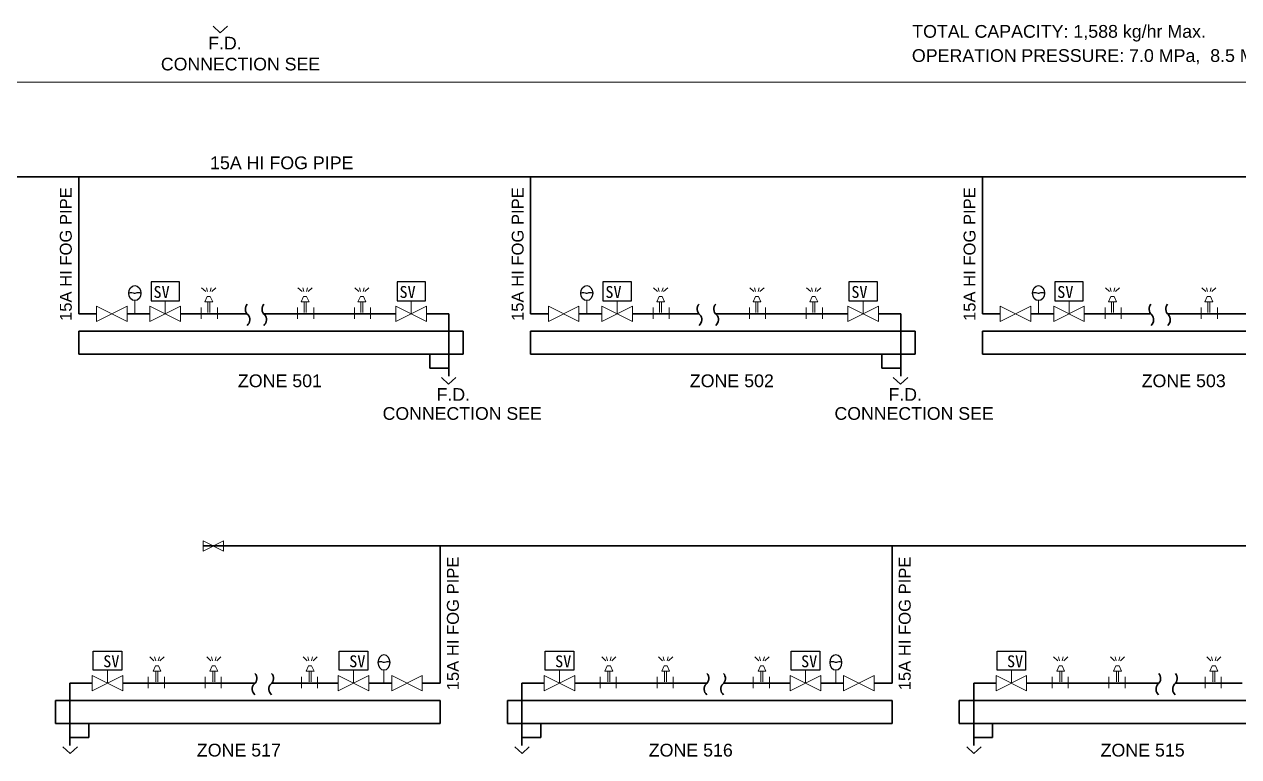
# Model space of a CAD drawing. Header units: millimetres. Extents: x 183 to 3972, y 193 to 1833.
# Drawn here: x 3008.8 to 3248.6, y 783.5 to 928 of the extents above; entities that cross this region are included whole.
import ezdxf

# ---------------------------------------------------------------- set-up
doc = ezdxf.new("R2010")
doc.units = ezdxf.units.MM
for name, color, linetype in [('DETL-TXT', 7, 'Continuous'), ('M-CWTR-TEXT', 7, 'Continuous'), ('M-CWTR-VAVE', 7, 'Continuous'), ('M-EQPM-TXT', 7, 'Continuous'), ('M-PIPE-CHWS12', 7, 'Continuous')]:
    doc.layers.add(name, color=color, linetype=linetype)

msp = doc.modelspace()

# ---------------------------------------------------------------- linework, layer by layer
at = {"color": 4, "linetype": 'Continuous', "lineweight": 35}
for p, q in [((3019.55, 867.46), (3019.55, 862.93)), ((3019.55, 867.46), (3095.48, 867.46)), ((3095.48, 862.93), (3095.48, 867.46)), ((3108.77, 867.46), (3108.77, 862.93)), ((3108.77, 867.46), (3184.7, 867.46)), ((3184.7, 862.93), (3184.7, 867.46)), ((3197.98, 867.46), (3197.98, 862.93)), ((3197.98, 867.46), (3273.92, 867.46)), ((3019.55, 862.93), (3095.48, 862.93)), ((3088.89, 860.16), (3088.89, 862.93)), ((3108.77, 862.93), (3184.7, 862.93)), ((3178.11, 860.16), (3178.11, 862.93)), ((3197.98, 862.93), (3273.92, 862.93)), ((3092.64, 860.16), (3088.89, 860.16)), ((3181.86, 860.16), (3178.11, 860.16)), ((3014.97, 790.06), (3014.97, 794.59)), ((3090.91, 794.59), (3014.97, 794.59)), ((3090.91, 794.59), (3090.91, 790.06)), ((3104.19, 790.06), (3104.19, 794.59)), ((3180.13, 794.59), (3104.19, 794.59)), ((3180.13, 794.59), (3180.13, 790.06)), ((3193.41, 790.06), (3193.41, 794.59)), ((3269.35, 794.59), (3193.41, 794.59)), ((3090.91, 790.06), (3014.97, 790.06)), ((3021.56, 787.29), (3021.56, 790.06)), ((3180.13, 790.06), (3104.19, 790.06)), ((3110.78, 787.29), (3110.78, 790.06)), ((3269.35, 790.06), (3193.41, 790.06)), ((3200, 787.29), (3200, 790.06)), ((3017.81, 787.29), (3021.56, 787.29)), ((3107.03, 787.29), (3110.78, 787.29)), ((3196.25, 787.29), (3200, 787.29))]:
    msp.add_line(p, q, dxfattribs=at)
at = {"layer": 'M-CWTR-TEXT', "color": 252, "linetype": 'Continuous', "lineweight": 35}
for p, q in [((3092.64, 858.94), (3092.64, 858.59)), ((3181.86, 858.94), (3181.86, 858.59)), ((3017.81, 786.07), (3017.81, 785.72)), ((3107.03, 786.07), (3107.03, 785.72)), ((3196.25, 786.07), (3196.25, 785.72))]:
    msp.add_line(p, q, dxfattribs=at)
at = {"layer": 'M-CWTR-VAVE', "color": 2, "lineweight": 0}
for p, q in [((3046.06, 927.61), (3047.49, 926.31)), ((3048.92, 927.61), (3047.49, 926.31)), ((3044.63, 875.28), (3043.82, 876.03)), ((3044.96, 875.28), (3044.75, 876.03)), ((3045.49, 875.28), (3045.7, 876.03)), ((3045.82, 875.28), (3046.63, 876.03)), ((3063.65, 875.28), (3062.84, 876.03)), ((3063.98, 875.28), (3063.77, 876.03)), ((3064.5, 875.28), (3064.71, 876.03)), ((3064.83, 875.28), (3065.64, 876.03)), ((3074.86, 875.28), (3074.05, 876.03)), ((3075.19, 875.28), (3074.98, 876.03)), ((3075.72, 875.28), (3075.93, 876.03)), ((3076.05, 875.28), (3076.86, 876.03)), ((3133.85, 875.28), (3133.04, 876.03)), ((3134.18, 875.28), (3133.97, 876.03)), ((3134.71, 875.28), (3134.91, 876.03)), ((3135.03, 875.28), (3135.84, 876.03)), ((3152.87, 875.28), (3152.06, 876.03)), ((3153.2, 875.28), (3152.99, 876.03)), ((3153.72, 875.28), (3153.93, 876.03)), ((3154.05, 875.28), (3154.86, 876.03)), ((3164.08, 875.28), (3163.27, 876.03)), ((3164.41, 875.28), (3164.2, 876.03)), ((3164.94, 875.28), (3165.14, 876.03)), ((3165.26, 875.28), (3166.07, 876.03)), ((3223.07, 875.28), (3222.26, 876.03)), ((3223.4, 875.28), (3223.19, 876.03)), ((3223.92, 875.28), (3224.13, 876.03)), ((3224.25, 875.28), (3225.06, 876.03)), ((3242.09, 875.28), (3241.28, 876.03)), ((3242.42, 875.28), (3242.21, 876.03)), ((3242.94, 875.28), (3243.15, 876.03)), ((3243.27, 875.28), (3244.08, 876.03)), ((3030.63, 870.87), (3030.63, 873.47)), ((3036.64, 870.87), (3036.64, 873.4)), ((3044.45, 873.23), (3044.92, 874.26)), ((3044.45, 873.23), (3046, 873.23)), ((3045.53, 874.26), (3044.92, 874.26)), ((3045.03, 871.15), (3045.03, 873.23)), ((3045.43, 871.15), (3045.43, 873.23)), ((3046, 873.23), (3045.53, 874.26)), ((3063.46, 873.23), (3063.93, 874.26)), ((3063.46, 873.23), (3065.02, 873.23)), ((3064.55, 874.26), (3063.93, 874.26)), ((3064.04, 871.15), (3064.04, 873.23)), ((3064.44, 871.15), (3064.44, 873.23)), ((3065.02, 873.23), (3064.55, 874.26)), ((3074.68, 873.23), (3075.15, 874.26)), ((3074.68, 873.23), (3076.23, 873.23)), ((3075.76, 874.26), (3075.15, 874.26)), ((3075.26, 871.15), (3075.26, 873.23)), ((3075.66, 871.15), (3075.66, 873.23)), ((3076.23, 873.23), (3075.76, 874.26)), ((3085.21, 870.87), (3085.21, 873.4)), ((3119.85, 870.87), (3119.85, 873.47)), ((3125.86, 870.87), (3125.86, 873.4)), ((3133.67, 873.23), (3134.13, 874.26)), ((3133.67, 873.23), (3135.22, 873.23)), ((3134.75, 874.26), (3134.13, 874.26)), ((3134.25, 871.15), (3134.25, 873.23)), ((3134.64, 871.15), (3134.64, 873.23)), ((3135.22, 873.23), (3134.75, 874.26)), ((3152.68, 873.23), (3153.15, 874.26)), ((3152.68, 873.23), (3154.23, 873.23)), ((3153.77, 874.26), (3153.15, 874.26)), ((3153.26, 871.15), (3153.26, 873.23)), ((3153.66, 871.15), (3153.66, 873.23)), ((3154.23, 873.23), (3153.77, 874.26)), ((3163.9, 873.23), (3164.36, 874.26)), ((3163.9, 873.23), (3165.45, 873.23)), ((3164.98, 874.26), (3164.36, 874.26)), ((3164.48, 871.15), (3164.48, 873.23)), ((3164.87, 871.15), (3164.87, 873.23)), ((3165.45, 873.23), (3164.98, 874.26)), ((3174.42, 870.87), (3174.42, 873.4)), ((3209.07, 870.87), (3209.07, 873.47)), ((3215.08, 870.87), (3215.08, 873.4)), ((3222.89, 873.23), (3223.35, 874.26)), ((3222.89, 873.23), (3224.44, 873.23)), ((3223.97, 874.26), (3223.35, 874.26)), ((3223.46, 871.15), (3223.46, 873.23)), ((3223.86, 871.15), (3223.86, 873.23)), ((3224.44, 873.23), (3223.97, 874.26)), ((3241.9, 873.23), (3242.37, 874.26)), ((3241.9, 873.23), (3243.45, 873.23)), ((3242.99, 874.26), (3242.37, 874.26)), ((3242.48, 871.15), (3242.48, 873.23)), ((3242.88, 871.15), (3242.88, 873.23)), ((3243.45, 873.23), (3242.99, 874.26)), ((3023.07, 872.38), (3023.07, 869.36)), ((3029.1, 872.38), (3023.07, 869.36)), ((3023.07, 872.38), (3029.1, 869.36)), ((3029.1, 869.36), (3029.1, 872.38)), ((3033.62, 872.38), (3033.62, 869.36)), ((3039.66, 872.38), (3033.62, 869.36)), ((3033.62, 872.38), (3039.66, 869.36)), ((3039.66, 869.36), (3039.66, 872.38)), ((3043.75, 872.13), (3043.75, 869.89)), ((3046.93, 872.13), (3046.93, 869.89)), ((3062.77, 872.13), (3062.77, 869.89)), ((3065.95, 872.13), (3065.95, 869.89)), ((3073.98, 872.13), (3073.98, 869.89)), ((3077.16, 872.13), (3077.16, 869.89)), ((3082.19, 872.38), (3082.19, 869.36)), ((3088.22, 872.38), (3082.19, 869.36)), ((3082.19, 872.38), (3088.22, 869.36)), ((3088.22, 869.36), (3088.22, 872.38)), ((3112.29, 872.38), (3112.29, 869.36)), ((3118.32, 872.38), (3112.29, 869.36)), ((3112.29, 872.38), (3118.32, 869.36)), ((3118.32, 869.36), (3118.32, 872.38)), ((3122.84, 872.38), (3122.84, 869.36)), ((3128.88, 872.38), (3122.84, 869.36)), ((3122.84, 872.38), (3128.88, 869.36)), ((3128.88, 869.36), (3128.88, 872.38)), ((3132.97, 872.13), (3132.97, 869.89)), ((3136.15, 872.13), (3136.15, 869.89)), ((3151.98, 872.13), (3151.98, 869.89)), ((3155.17, 872.13), (3155.17, 869.89)), ((3163.2, 872.13), (3163.2, 869.89)), ((3166.38, 872.13), (3166.38, 869.89)), ((3171.41, 872.38), (3171.41, 869.36)), ((3177.44, 872.38), (3171.41, 869.36)), ((3171.41, 872.38), (3177.44, 869.36)), ((3177.44, 869.36), (3177.44, 872.38)), ((3201.5, 872.38), (3201.5, 869.36)), ((3207.54, 872.38), (3201.5, 869.36)), ((3201.5, 872.38), (3207.54, 869.36)), ((3207.54, 869.36), (3207.54, 872.38)), ((3212.06, 872.38), (3212.06, 869.36)), ((3218.09, 872.38), (3212.06, 869.36)), ((3212.06, 872.38), (3218.09, 869.36)), ((3218.09, 869.36), (3218.09, 872.38)), ((3222.19, 872.13), (3222.19, 869.89)), ((3225.37, 872.13), (3225.37, 869.89)), ((3241.2, 872.13), (3241.2, 869.89)), ((3244.38, 872.13), (3244.38, 869.89)), ((3091.16, 858.29), (3092.59, 857)), ((3094.02, 858.29), (3092.59, 857)), ((3180.38, 858.29), (3181.81, 857)), ((3183.24, 858.29), (3181.81, 857)), ((3044.1, 826.06), (3044.1, 824.05)), ((3044.1, 826.06), (3048.13, 824.05)), ((3048.13, 826.06), (3044.1, 824.05)), ((3048.13, 824.05), (3048.13, 826.06)), ((3034.41, 802.41), (3033.6, 803.16)), ((3034.22, 800.36), (3034.69, 801.39)), ((3034.74, 802.41), (3034.53, 803.16)), ((3034.69, 801.39), (3035.31, 801.39)), ((3035.26, 802.41), (3035.47, 803.16)), ((3035.78, 800.36), (3035.31, 801.39)), ((3035.59, 802.41), (3036.4, 803.16)), ((3045.62, 802.41), (3044.81, 803.16)), ((3045.44, 800.36), (3045.91, 801.39)), ((3045.95, 802.41), (3045.74, 803.16)), ((3045.91, 801.39), (3046.52, 801.39)), ((3046.48, 802.41), (3046.69, 803.16)), ((3046.99, 800.36), (3046.52, 801.39)), ((3046.81, 802.41), (3047.62, 803.16)), ((3064.64, 802.41), (3063.83, 803.16)), ((3064.45, 800.36), (3064.92, 801.39)), ((3064.97, 802.41), (3064.76, 803.16)), ((3064.92, 801.39), (3065.54, 801.39)), ((3065.49, 802.41), (3065.7, 803.16)), ((3066.01, 800.36), (3065.54, 801.39)), ((3065.82, 802.41), (3066.63, 803.16)), ((3123.63, 802.41), (3122.82, 803.16)), ((3123.44, 800.36), (3123.91, 801.39)), ((3123.96, 802.41), (3123.75, 803.16)), ((3123.91, 801.39), (3124.53, 801.39)), ((3124.48, 802.41), (3124.69, 803.16)), ((3124.99, 800.36), (3124.53, 801.39)), ((3124.81, 802.41), (3125.62, 803.16)), ((3134.84, 802.41), (3134.03, 803.16)), ((3134.66, 800.36), (3135.12, 801.39)), ((3135.17, 802.41), (3134.96, 803.16)), ((3135.12, 801.39), (3135.74, 801.39)), ((3135.7, 802.41), (3135.9, 803.16)), ((3136.21, 800.36), (3135.74, 801.39)), ((3136.02, 802.41), (3136.83, 803.16)), ((3153.86, 802.41), (3153.05, 803.16)), ((3153.67, 800.36), (3154.14, 801.39)), ((3154.19, 802.41), (3153.98, 803.16)), ((3154.14, 801.39), (3154.76, 801.39)), ((3154.71, 802.41), (3154.92, 803.16)), ((3155.22, 800.36), (3154.76, 801.39)), ((3155.04, 802.41), (3155.85, 803.16)), ((3212.85, 802.41), (3212.04, 803.16)), ((3212.66, 800.36), (3213.13, 801.39)), ((3213.17, 802.41), (3212.97, 803.16)), ((3213.13, 801.39), (3213.75, 801.39)), ((3213.7, 802.41), (3213.91, 803.16)), ((3214.21, 800.36), (3213.75, 801.39)), ((3214.03, 802.41), (3214.84, 803.16)), ((3224.06, 802.41), (3223.25, 803.16)), ((3223.88, 800.36), (3224.34, 801.39)), ((3224.39, 802.41), (3224.18, 803.16)), ((3224.34, 801.39), (3224.96, 801.39)), ((3224.91, 802.41), (3225.12, 803.16)), ((3225.43, 800.36), (3224.96, 801.39)), ((3225.24, 802.41), (3226.05, 803.16)), ((3243.08, 802.41), (3242.27, 803.16)), ((3242.89, 800.36), (3243.36, 801.39)), ((3243.41, 802.41), (3243.2, 803.16)), ((3243.36, 801.39), (3243.98, 801.39)), ((3243.93, 802.41), (3244.14, 803.16)), ((3244.44, 800.36), (3243.98, 801.39)), ((3244.26, 802.41), (3245.07, 803.16)), ((3022.23, 796.49), (3022.23, 799.51)), ((3022.23, 799.51), (3028.27, 796.49)), ((3028.27, 799.51), (3022.23, 796.49)), ((3025.25, 798), (3025.25, 800.53)), ((3028.27, 799.51), (3028.27, 796.49)), ((3033.29, 799.26), (3033.29, 797.02)), ((3035.78, 800.36), (3034.22, 800.36)), ((3034.8, 798.28), (3034.8, 800.36)), ((3035.2, 798.28), (3035.2, 800.36)), ((3036.48, 799.26), (3036.48, 797.02)), ((3044.51, 799.26), (3044.51, 797.02)), ((3046.99, 800.36), (3045.44, 800.36)), ((3046.01, 798.28), (3046.01, 800.36)), ((3046.41, 798.28), (3046.41, 800.36)), ((3047.69, 799.26), (3047.69, 797.02)), ((3063.52, 799.26), (3063.52, 797.02)), ((3066.01, 800.36), (3064.45, 800.36)), ((3065.03, 798.28), (3065.03, 800.36)), ((3065.43, 798.28), (3065.43, 800.36)), ((3066.71, 799.26), (3066.71, 797.02)), ((3070.8, 796.49), (3070.8, 799.51)), ((3070.8, 799.51), (3076.83, 796.49)), ((3076.83, 799.51), (3070.8, 796.49)), ((3073.82, 798), (3073.82, 800.53)), ((3076.83, 799.51), (3076.83, 796.49)), ((3079.82, 798), (3079.82, 800.6)), ((3081.35, 796.49), (3081.35, 799.51)), ((3081.35, 799.51), (3087.39, 796.49)), ((3087.39, 799.51), (3081.35, 796.49)), ((3087.39, 799.51), (3087.39, 796.49)), ((3111.45, 796.49), (3111.45, 799.51)), ((3111.45, 799.51), (3117.49, 796.49)), ((3117.49, 799.51), (3111.45, 796.49)), ((3114.47, 798), (3114.47, 800.53)), ((3117.49, 799.51), (3117.49, 796.49)), ((3122.51, 799.26), (3122.51, 797.02)), ((3124.99, 800.36), (3123.44, 800.36)), ((3124.02, 798.28), (3124.02, 800.36)), ((3124.42, 798.28), (3124.42, 800.36)), ((3125.69, 799.26), (3125.69, 797.02)), ((3133.73, 799.26), (3133.73, 797.02)), ((3136.21, 800.36), (3134.66, 800.36)), ((3135.23, 798.28), (3135.23, 800.36)), ((3135.63, 798.28), (3135.63, 800.36)), ((3136.91, 799.26), (3136.91, 797.02)), ((3152.74, 799.26), (3152.74, 797.02)), ((3155.22, 800.36), (3153.67, 800.36)), ((3154.25, 798.28), (3154.25, 800.36)), ((3154.65, 798.28), (3154.65, 800.36)), ((3155.92, 799.26), (3155.92, 797.02)), ((3160.02, 796.49), (3160.02, 799.51)), ((3160.02, 799.51), (3166.05, 796.49)), ((3166.05, 799.51), (3160.02, 796.49)), ((3163.04, 798), (3163.04, 800.53)), ((3166.05, 799.51), (3166.05, 796.49)), ((3169.04, 798), (3169.04, 800.6)), ((3170.57, 796.49), (3170.57, 799.51)), ((3170.57, 799.51), (3176.61, 796.49)), ((3176.61, 799.51), (3170.57, 796.49)), ((3176.61, 799.51), (3176.61, 796.49)), ((3200.67, 796.49), (3200.67, 799.51)), ((3200.67, 799.51), (3206.71, 796.49)), ((3206.71, 799.51), (3200.67, 796.49)), ((3203.69, 798), (3203.69, 800.53)), ((3206.71, 799.51), (3206.71, 796.49)), ((3211.73, 799.26), (3211.73, 797.02)), ((3214.21, 800.36), (3212.66, 800.36)), ((3213.24, 798.28), (3213.24, 800.36)), ((3213.64, 798.28), (3213.64, 800.36)), ((3214.91, 799.26), (3214.91, 797.02)), ((3222.95, 799.26), (3222.95, 797.02)), ((3225.43, 800.36), (3223.88, 800.36)), ((3224.45, 798.28), (3224.45, 800.36)), ((3224.85, 798.28), (3224.85, 800.36)), ((3226.13, 799.26), (3226.13, 797.02)), ((3241.96, 799.26), (3241.96, 797.02)), ((3244.44, 800.36), (3242.89, 800.36)), ((3243.47, 798.28), (3243.47, 800.36)), ((3243.87, 798.28), (3243.87, 800.36)), ((3245.14, 799.26), (3245.14, 797.02)), ((3016.43, 785.42), (3017.86, 784.13)), ((3019.29, 785.42), (3017.86, 784.13)), ((3105.65, 785.42), (3107.08, 784.13)), ((3108.51, 785.42), (3107.08, 784.13)), ((3194.87, 785.42), (3196.3, 784.13)), ((3197.73, 785.42), (3196.3, 784.13))]:
    msp.add_line(p, q, dxfattribs=at)
at = {"layer": 'M-CWTR-VAVE', "color": 1, "lineweight": 0}
msp.add_line((2908.98, 916.58), (3881.58, 916.58), dxfattribs=at)
at = {"layer": 'M-CWTR-VAVE', "color": 2}
for points in [[(3033.82, 873.4), (3039.45, 873.4), (3039.45, 877.17), (3033.82, 877.17)], [(3082.39, 873.4), (3088.02, 873.4), (3088.02, 877.17), (3082.39, 877.17)], [(3123.04, 873.4), (3128.67, 873.4), (3128.67, 877.17), (3123.04, 877.17)], [(3171.61, 873.4), (3177.24, 873.4), (3177.24, 877.17), (3171.61, 877.17)], [(3212.26, 873.4), (3217.89, 873.4), (3217.89, 877.17), (3212.26, 877.17)], [(3028.06, 800.53), (3022.43, 800.53), (3022.43, 804.3), (3028.06, 804.3)], [(3076.63, 800.53), (3071, 800.53), (3071, 804.3), (3076.63, 804.3)], [(3117.28, 800.53), (3111.65, 800.53), (3111.65, 804.3), (3117.28, 804.3)], [(3165.85, 800.53), (3160.22, 800.53), (3160.22, 804.3), (3165.85, 804.3)], [(3206.5, 800.53), (3200.87, 800.53), (3200.87, 804.3), (3206.5, 804.3)]]:
    msp.add_lwpolyline(points, close=True, dxfattribs=at)
for centre in [(3030.63, 874.96), (3119.85, 874.96), (3209.07, 874.96)]:
    msp.add_ellipse(centre, major_axis=(0, -1.49), ratio=0.800659, dxfattribs=at)
at = {"layer": 'M-CWTR-VAVE', "color": 2, "extrusion": (0, 0, -1)}
for centre in [(3079.82, 802.09), (3169.04, 802.09)]:
    msp.add_ellipse(centre, major_axis=(0, -1.49), ratio=0.800659, dxfattribs=at)
at = {"layer": 'M-CWTR-VAVE', "color": 2}
for points in [[(3029.44, 874.96), (3029.92, 875.19), (3030.57, 874.78), (3031.24, 875.21), (3031.64, 875.03), (3031.83, 874.96)], [(3118.66, 874.96), (3119.14, 875.19), (3119.78, 874.78), (3120.46, 875.21), (3120.86, 875.03), (3121.05, 874.96)], [(3207.88, 874.96), (3208.36, 875.19), (3209, 874.78), (3209.68, 875.21), (3210.07, 875.03), (3210.27, 874.96)], [(3081.01, 802.09), (3080.54, 802.32), (3079.89, 801.91), (3079.21, 802.34), (3078.82, 802.16), (3078.63, 802.09)], [(3170.23, 802.09), (3169.75, 802.32), (3169.11, 801.91), (3168.43, 802.34), (3168.04, 802.16), (3167.85, 802.09)]]:
    msp.add_open_spline(points, degree=3, dxfattribs=at)
at = {"layer": 'M-PIPE-CHWS12', "color": 4, "linetype": 'Continuous', "lineweight": 35}
for p, q in [((3007.06, 897.93), (3812.66, 897.93)), ((3019.55, 870.87), (3019.55, 897.93)), ((3108.77, 870.87), (3108.77, 897.93)), ((3197.98, 870.87), (3197.98, 897.93)), ((3019.55, 870.87), (3019.55, 881.03)), ((3108.77, 870.87), (3108.77, 881.03)), ((3197.98, 870.87), (3197.98, 881.03)), ((3019.55, 870.87), (3023.07, 870.87)), ((3029.1, 870.87), (3033.62, 870.87)), ((3039.66, 870.87), (3052.8, 870.87)), ((3056.09, 870.87), (3082.19, 870.87)), ((3088.22, 870.87), (3092.64, 870.87)), ((3092.64, 870.87), (3092.64, 858.59)), ((3108.77, 870.87), (3112.29, 870.87)), ((3118.32, 870.87), (3122.84, 870.87)), ((3128.88, 870.87), (3142.01, 870.87)), ((3145.3, 870.87), (3171.41, 870.87)), ((3177.44, 870.87), (3181.86, 870.87)), ((3181.86, 870.87), (3181.86, 858.59)), ((3197.98, 870.87), (3201.5, 870.87)), ((3207.54, 870.87), (3212.06, 870.87)), ((3218.09, 870.87), (3231.23, 870.87)), ((3234.52, 870.87), (3260.62, 870.87)), ((3783.75, 825.06), (3044.1, 825.06)), ((3090.91, 798), (3090.91, 825.06)), ((3180.13, 798), (3180.13, 825.06)), ((3090.91, 798), (3090.91, 808.16)), ((3180.13, 798), (3180.13, 808.16)), ((3022.23, 798), (3017.81, 798)), ((3017.81, 798), (3017.81, 785.72)), ((3054.37, 798), (3028.27, 798)), ((3070.8, 798), (3057.66, 798)), ((3081.35, 798), (3076.83, 798)), ((3090.91, 798), (3087.39, 798)), ((3111.45, 798), (3107.03, 798)), ((3107.03, 798), (3107.03, 785.72)), ((3143.59, 798), (3117.49, 798)), ((3160.02, 798), (3146.88, 798)), ((3170.57, 798), (3166.05, 798)), ((3180.13, 798), (3176.61, 798)), ((3200.67, 798), (3196.25, 798)), ((3196.25, 798), (3196.25, 785.72)), ((3232.81, 798), (3206.71, 798)), ((3249.24, 798), (3236.1, 798))]:
    msp.add_line(p, q, dxfattribs=at)
at = {"layer": 'M-PIPE-CHWS12', "color": 252, "linetype": 'Continuous', "lineweight": 35}
for centre, start, end in [((3053.91, 871.81), 137.9527, 230.1896), ((3051.89, 869.72), 309.8104, 42.0473), ((3057.2, 871.81), 137.9527, 230.1896), ((3055.18, 869.72), 309.8104, 42.0473), ((3143.12, 871.81), 137.9527, 230.1896), ((3141.11, 869.72), 309.8104, 42.0473), ((3146.41, 871.81), 137.9527, 230.1896), ((3144.4, 869.72), 309.8104, 42.0473), ((3232.34, 871.81), 137.9527, 230.1896), ((3230.33, 869.72), 309.8104, 42.0473), ((3235.63, 871.81), 137.9527, 230.1896), ((3233.62, 869.72), 309.8104, 42.0473), ((3053.26, 798.94), 309.8104, 42.0473), ((3056.55, 798.94), 309.8104, 42.0473), ((3142.48, 798.94), 309.8104, 42.0473), ((3145.77, 798.94), 309.8104, 42.0473), ((3231.7, 798.94), 309.8104, 42.0473), ((3234.99, 798.94), 309.8104, 42.0473), ((3055.27, 796.84), 137.9527, 230.1896), ((3058.56, 796.84), 137.9527, 230.1896), ((3144.49, 796.84), 137.9527, 230.1896), ((3147.78, 796.84), 137.9527, 230.1896), ((3233.71, 796.84), 137.9527, 230.1896), ((3237, 796.84), 137.9527, 230.1896)]:
    msp.add_arc(centre, 1.46, start, end, dxfattribs=at)

# ---------------------------------------------------------------- texts
at = {"layer": 'DETL-TXT', "color": 7, "char_height": 2.5154}
for s, insert, width, attachment_point in [('{\\fArial|b0||i0||c0|p34;\\C4;\\H2.5;\\W1.;CONNECTION SEE}', (3035.77, 918.86), 31.6062, 7), ('{\\fArial|b0|i0|c0|p34;\\C251;15A HI FOG PIPE}', (3045.48, 899.37), 28.38, 7), ('{\\fArial|b0|i0|c0|p34;\\C251;ZONE 501}', (3050.98, 856.36), 17.8992, 7), ('{\\fArial|b0|i0|c0|p34;\\C251;ZONE 502}', (3140.2, 856.36), 17.1273, 7), ('{\\fArial|b0|i0|c0|p34;\\C251;ZONE 503}', (3229.42, 856.36), 16.5568, 7), ('{\\fArial|b0|i0|c0|p34;\\C251;ZONE 517}', (3059.47, 783.49), 20.4837, 9), ('{\\fArial|b0|i0|c0|p34;\\C251;ZONE 516}', (3148.69, 783.49), 16.5568, 9), ('{\\fArial|b0|i0|c0|p34;\\C251;ZONE 515}', (3237.91, 783.49), 17.1273, 9)]:
    msp.add_mtext(s, dxfattribs=dict(at, insert=insert, width=width, attachment_point=attachment_point))
at = {"layer": 'DETL-TXT', "color": 7, "char_height": 2.5154, "width": 28.38, "rotation": 90}
for insert, attachment_point in [((3018.2, 869.46), 7), ((3107.42, 869.46), 7), ((3196.64, 869.46), 7), ((3092.25, 796.59), 1), ((3181.47, 796.59), 1)]:
    msp.add_mtext('{\\fArial|b0|i0|c0|p34;\\H0.93199x;\\C251;15A HI FOG PIPE}', dxfattribs=dict(at, insert=insert, attachment_point=attachment_point))
at = {"layer": 'M-CWTR-VAVE', "char_height": 2.5154, "width": 2.3291}
for insert, attachment_point in [((3034.31, 873.97), 7), ((3082.88, 873.97), 7), ((3123.53, 873.97), 7), ((3172.09, 873.97), 7), ((3212.75, 873.97), 7), ((3027.58, 801.1), 9), ((3076.15, 801.1), 9), ((3116.8, 801.1), 9), ((3165.36, 801.1), 9), ((3206.02, 801.1), 9)]:
    msp.add_mtext('{\\fTxt|b0|i0|c0|p34;\\H0.93199x;\\C2;SV}', dxfattribs=dict(at, insert=insert, attachment_point=attachment_point))
at = {"layer": 'M-EQPM-TXT', "color": 7, "attachment_point": 7}
for s, insert, char_height, width in [('{\\fArial|b0|i0|c0|p34;\\C4;TOTAL CAPACITY: 1,588 kg/hr Max.}', (3184.12, 924.58), 2.5154, 76.1566), ('{\\fArial|b0||i0||c0|p34;\\C4;\\H2.5;\\W1.;F.D.}', (3045.12, 923.03), 2.5154, 6.6165), ('{\\fArial|b0|i0|c0|p34;\\C4;OPERATION\\fPMingLiU|b0|i0|c136|p18; \\fArial|b0|i0|c0|p34;PRESSURE: 7.0 MPa,  8.5 MPa Max.}', (3184.05, 920.1), 2.51537, 82.1051), ('{\\fArial|b0||i0||c0|p34;\\C251;\\H2.5;\\W1.;F.D.}', (3090.22, 853.71), 2.5154, 6.6165), ('{\\fArial|b0||i0||c0|p34;\\C251;\\H2.5;\\W1.;F.D.}', (3179.44, 853.71), 2.5154, 6.6165), ('{\\fArial|b0||i0||c0|p34;\\C251;\\H2.5;\\W1.;CONNECTION SEE}', (3079.55, 849.92), 2.5154, 31.6062), ('{\\fArial|b0||i0||c0|p34;\\C251;\\H2.5;\\W1.;CONNECTION SEE}', (3168.77, 849.92), 2.5154, 31.6062)]:
    msp.add_mtext(s, dxfattribs=dict(at, insert=insert, char_height=char_height, width=width))

doc.saveas('drawing.dxf')
